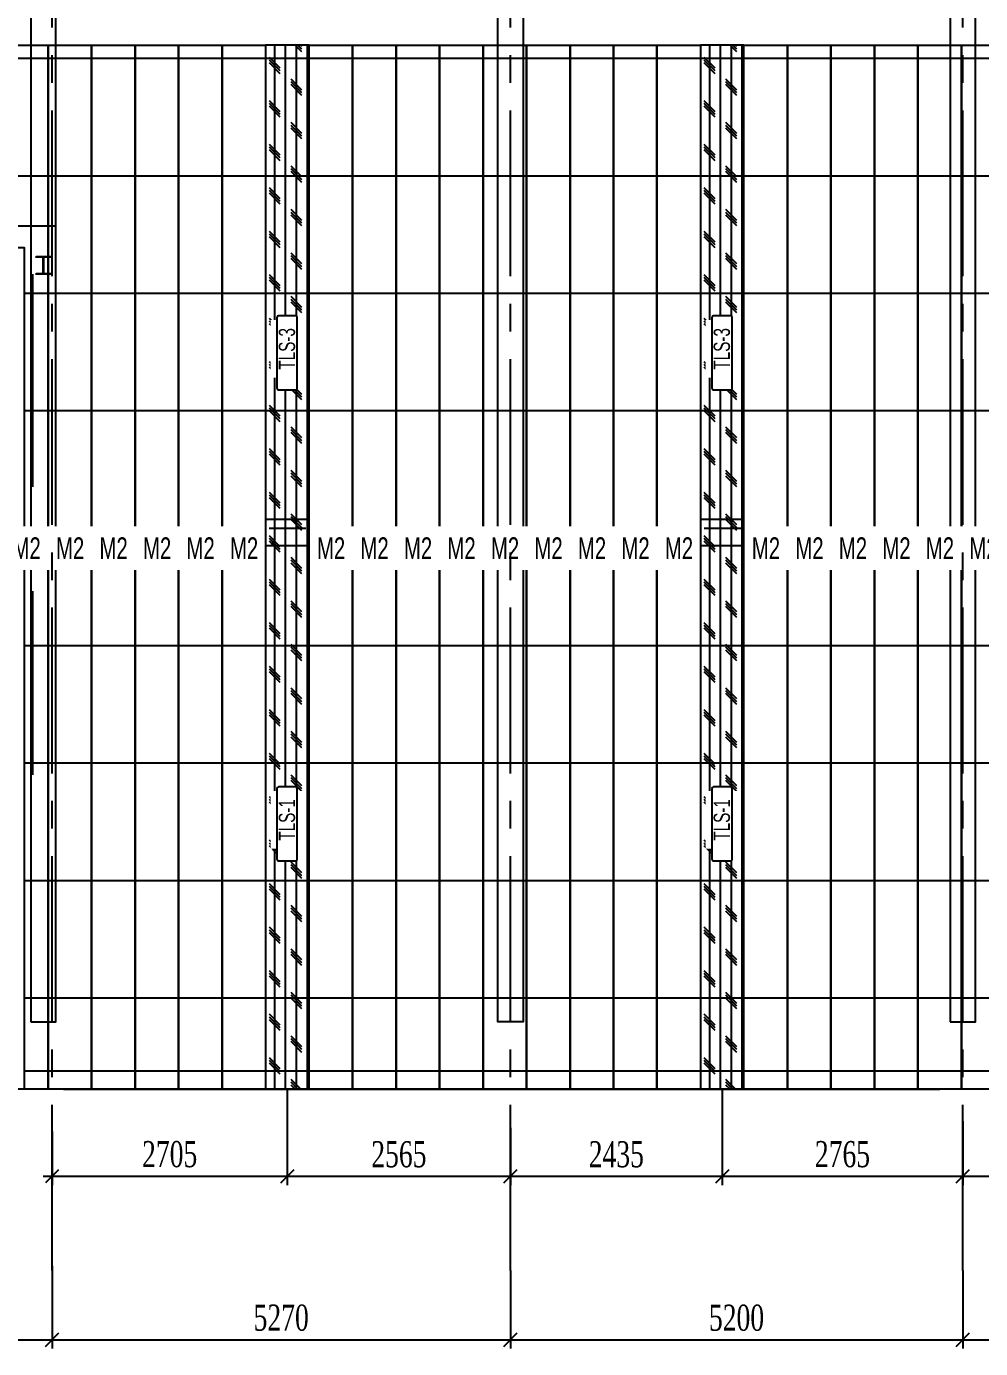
# Model space of a CAD drawing. Header units: inches. Extents: x 315041 to 662841, y -45540 to -35018.
# Drawn here: x 332186.5 to 332296.1, y -36500.8 to -36348.9 of the extents above; entities that cross this region are included whole.
import ezdxf

# ---------------------------------------------------------------- set-up
doc = ezdxf.new("R2010")
doc.units = ezdxf.units.IN
doc.header["$MEASUREMENT"] = 0
doc.linetypes.add('CENTER2', pattern=[28.575, 19.05, -3.175, 3.175, -3.175])
for name, color, linetype in [('2', 2, 'Continuous'), ('6', 6, 'Continuous'), ('8', 8, 'Continuous'), ('flashing', 6, 'Continuous'), ('ROOFING', 4, 'Continuous')]:
    doc.layers.add(name, color=color, linetype=linetype)
doc.styles.add('ST1', font='times.ttf', dxfattribs={"width": 0.7})
doc.styles.add('ST1H', font='vnshxh.shx', dxfattribs={"width": 0.7})
doc.dimstyles.new('100', dxfattribs={"dimtxt": 3, "dimasz": 1.5, "dimexe": 1, "dimexo": 0, "dimgap": 1, "dimtad": 1, "dimdec": 0, "dimlfac": 100, "dimzin": 0, "dimdsep": 46, "dimtxsty": 'ST1', "dimblk": 'OBLIQUE', "dimcen": 1, "dimdle": 1, "dimclrd": 8, "dimclre": 8, "dimclrt": 3, "dimadec": 0, "dimazin": 0, "dimtfac": 1, "dimtdec": 0, "dimtix": 1, "dimtmove": 1, "dimatfit": 3, "dimfxl": 0, "dimtfill": 1, "dimtolj": 1, "dimtzin": 0, "dimlwd": -1, "dimlwe": -1, "dimarcsym": 1})
pattern_1 = [(270, (-160, -72683.0445), (-1.25, -8e-17), []), (135, (-159.375, -72683.6695), (2.499999996, 2.499999996), [1.76776696, -1.76776696]), (135, (-159.375, -72683.982), (2.499999996, 2.499999996), [1.76776696, -1.76776696]), (135, (-159.375, -72684.2945), (2.499999996, 2.499999996), [1.76776696, -1.76776696])]
pattern_2 = [(270, (-210, -72683.0445), (-1.25, -8e-17), []), (135, (-209.375, -72683.6695), (2.499999996, 2.499999996), [1.76776696, -1.76776696]), (135, (-209.375, -72683.982), (2.499999996, 2.499999996), [1.76776696, -1.76776696]), (135, (-209.375, -72684.2945), (2.499999996, 2.499999996), [1.76776696, -1.76776696])]

# ---------------------------------------------------------------- blocks, each defined once
blk = doc.blocks.new('A$C343D357D')
at = {"layer": '2'}
for points in [[(0, 1.62), (1.37, 1.62), (1.37, 1.67), (0, 1.67)], [(0.67, 0.05), (0.71, 0.05), (0.71, 1.62), (0.67, 1.62)], [(0, 0), (1.37, 0), (1.37, 0.05), (0, 0.05)]]:
    blk.add_lwpolyline(points, close=True, dxfattribs=at)
blk = doc.blocks.new('_Oblique')
at = {"color": 0, "linetype": 'ByBlock', "lineweight": -2}
blk.add_line((-0.5, -0.5), (0.5, 0.5), dxfattribs=at)
blk = doc.blocks.new('*D798')
at = {"color": 8, "linetype": 'Continuous', "transparency": 16777216}
for p, q in [((332071.23, -37749.66), (332071.23, -37759.18)), ((332119.53, -37749.66), (332119.53, -37759.18)), ((332070.23, -37758.18), (332120.53, -37758.18))]:
    blk.add_line(p, q, dxfattribs=at)
at = {"layer": 'Defpoints', "color": 0, "transparency": 16777216}
for p in [(332071.23, -37749.66), (332119.53, -37749.66), (332119.53, -37758.18)]:
    blk.add_point(p, dxfattribs=at)
at = {"color": 8, "transparency": 16777216, "xscale": 1.5, "yscale": 1.5, "zscale": 1.5, "rotation": 180}
blk.add_blockref('_Oblique', (332071.23, -37758.18), dxfattribs=at)
at = {"color": 8, "transparency": 16777216, "xscale": 1.5, "yscale": 1.5, "zscale": 1.5}
blk.add_blockref('_Oblique', (332119.53, -37758.18), dxfattribs=at)
at = {"color": 3, "transparency": 16777216, "insert": (332095.38, -37755.66), "char_height": 3, "attachment_point": 5, "style": 'ST1', "bg_fill": 3, "box_fill_scale": 1.25, "bg_fill_color": 256, "bg_fill_true_color": 13158600, "bg_fill_transparency": 0}
blk.add_mtext('\\A1;4830', dxfattribs=at)
blk = doc.blocks.new('*D799')
at = {"color": 8, "linetype": 'Continuous', "transparency": 16777216}
for p, q in [((332119.53, -37749.66), (332119.53, -37759.18)), ((332172.23, -37750.22), (332172.23, -37759.18)), ((332118.53, -37758.18), (332173.23, -37758.18))]:
    blk.add_line(p, q, dxfattribs=at)
at = {"layer": 'Defpoints', "color": 0, "transparency": 16777216}
for p in [(332119.53, -37749.66), (332172.23, -37750.22), (332172.23, -37758.18)]:
    blk.add_point(p, dxfattribs=at)
at = {"color": 8, "transparency": 16777216, "xscale": 1.5, "yscale": 1.5, "zscale": 1.5, "rotation": 180}
blk.add_blockref('_Oblique', (332119.53, -37758.18), dxfattribs=at)
at = {"color": 8, "transparency": 16777216, "xscale": 1.5, "yscale": 1.5, "zscale": 1.5}
blk.add_blockref('_Oblique', (332172.23, -37758.18), dxfattribs=at)
at = {"color": 3, "transparency": 16777216, "insert": (332145.88, -37755.65), "char_height": 3, "attachment_point": 5, "style": 'ST1', "bg_fill": 3, "box_fill_scale": 1.25, "bg_fill_color": 256, "bg_fill_true_color": 13158600, "bg_fill_transparency": 0}
blk.add_mtext('\\A1;5270', dxfattribs=at)
blk = doc.blocks.new('*D800')
at = {"color": 8, "linetype": 'Continuous', "transparency": 16777216}
for p, q in [((332172.23, -37750.22), (332172.23, -37759.18)), ((332224.23, -37750.22), (332224.23, -37759.18)), ((332171.23, -37758.18), (332225.23, -37758.18))]:
    blk.add_line(p, q, dxfattribs=at)
at = {"layer": 'Defpoints', "color": 0, "transparency": 16777216}
for p in [(332172.23, -37750.22), (332224.23, -37750.22), (332224.23, -37758.18)]:
    blk.add_point(p, dxfattribs=at)
at = {"color": 8, "transparency": 16777216, "xscale": 1.5, "yscale": 1.5, "zscale": 1.5, "rotation": 180}
blk.add_blockref('_Oblique', (332172.23, -37758.18), dxfattribs=at)
at = {"color": 8, "transparency": 16777216, "xscale": 1.5, "yscale": 1.5, "zscale": 1.5}
blk.add_blockref('_Oblique', (332224.23, -37758.18), dxfattribs=at)
at = {"color": 3, "transparency": 16777216, "insert": (332198.23, -37755.66), "char_height": 3, "attachment_point": 5, "style": 'ST1', "bg_fill": 3, "box_fill_scale": 1.25, "bg_fill_color": 256, "bg_fill_true_color": 13158600, "bg_fill_transparency": 14992360}
blk.add_mtext('\\A1;5200', dxfattribs=at)
blk = doc.blocks.new('*D801')
at = {"color": 8, "linetype": 'Continuous', "transparency": 16777216}
for p, q in [((332224.23, -37750.22), (332224.23, -37759.18)), ((332276.23, -37750.22), (332276.23, -37759.18)), ((332223.23, -37758.18), (332277.23, -37758.18))]:
    blk.add_line(p, q, dxfattribs=at)
at = {"layer": 'Defpoints', "color": 0, "transparency": 16777216}
for p in [(332224.23, -37750.22), (332276.23, -37750.22), (332276.23, -37758.18)]:
    blk.add_point(p, dxfattribs=at)
at = {"color": 8, "transparency": 16777216, "xscale": 1.5, "yscale": 1.5, "zscale": 1.5, "rotation": 180}
blk.add_blockref('_Oblique', (332224.23, -37758.18), dxfattribs=at)
at = {"color": 8, "transparency": 16777216, "xscale": 1.5, "yscale": 1.5, "zscale": 1.5}
blk.add_blockref('_Oblique', (332276.23, -37758.18), dxfattribs=at)
at = {"color": 3, "transparency": 16777216, "insert": (332250.23, -37755.66), "char_height": 3, "attachment_point": 5, "style": 'ST1', "bg_fill": 3, "box_fill_scale": 1.25, "bg_fill_color": 256, "bg_fill_true_color": 13158600, "bg_fill_transparency": 0}
blk.add_mtext('\\A1;5200', dxfattribs=at)
blk = doc.blocks.new('*D826')
at = {"color": 8, "linetype": 'Continuous', "transparency": 16777216}
for p, q in [((332216.44, -36471.02), (332216.44, -36482.04)), ((332189.39, -36475.88), (332189.39, -36482.04)), ((332188.39, -36481.04), (332217.44, -36481.04))]:
    blk.add_line(p, q, dxfattribs=at)
at = {"layer": 'Defpoints', "color": 0, "transparency": 16777216}
for p in [(332216.44, -36471.02), (332189.39, -36475.88), (332216.44, -36481.04)]:
    blk.add_point(p, dxfattribs=at)
at = {"color": 8, "transparency": 16777216, "xscale": 1.5, "yscale": 1.5, "zscale": 1.5, "rotation": 180}
blk.add_blockref('_Oblique', (332189.39, -36481.04), dxfattribs=at)
at = {"color": 8, "transparency": 16777216, "xscale": 1.5, "yscale": 1.5, "zscale": 1.5}
blk.add_blockref('_Oblique', (332216.44, -36481.04), dxfattribs=at)
at = {"color": 3, "transparency": 16777216, "insert": (332202.92, -36478.51), "char_height": 3, "attachment_point": 5, "style": 'ST1', "bg_fill": 3, "box_fill_scale": 1.25, "bg_fill_color": 256, "bg_fill_true_color": 13158600, "bg_fill_transparency": 11361772}
blk.add_mtext('\\A1;2705', dxfattribs=at)
blk = doc.blocks.new('*D827')
at = {"color": 8, "linetype": 'Continuous', "transparency": 16777216}
for p, q in [((332216.44, -36471.02), (332216.44, -36482.04)), ((332242.09, -36475.45), (332242.09, -36482.04)), ((332215.44, -36481.04), (332243.09, -36481.04))]:
    blk.add_line(p, q, dxfattribs=at)
at = {"layer": 'Defpoints', "color": 0, "transparency": 16777216}
for p in [(332216.44, -36471.02), (332242.09, -36475.45), (332242.09, -36481.04)]:
    blk.add_point(p, dxfattribs=at)
at = {"color": 8, "transparency": 16777216, "xscale": 1.5, "yscale": 1.5, "zscale": 1.5, "rotation": 180}
blk.add_blockref('_Oblique', (332216.44, -36481.04), dxfattribs=at)
at = {"color": 8, "transparency": 16777216, "xscale": 1.5, "yscale": 1.5, "zscale": 1.5}
blk.add_blockref('_Oblique', (332242.09, -36481.04), dxfattribs=at)
at = {"color": 3, "transparency": 16777216, "insert": (332229.27, -36478.52), "char_height": 3, "attachment_point": 5, "style": 'ST1', "bg_fill": 3, "box_fill_scale": 1.25, "bg_fill_color": 256, "bg_fill_true_color": 13158600, "bg_fill_transparency": 1019152}
blk.add_mtext('\\A1;2565', dxfattribs=at)
blk = doc.blocks.new('*D828')
at = {"color": 8, "linetype": 'Continuous', "transparency": 16777216}
for p, q in [((332266.44, -36471.02), (332266.44, -36482.04)), ((332242.09, -36475.45), (332242.09, -36482.04)), ((332241.09, -36481.04), (332267.44, -36481.04))]:
    blk.add_line(p, q, dxfattribs=at)
at = {"layer": 'Defpoints', "color": 0, "transparency": 16777216}
for p in [(332266.44, -36471.02), (332242.09, -36475.45), (332266.44, -36481.04)]:
    blk.add_point(p, dxfattribs=at)
at = {"color": 8, "transparency": 16777216, "xscale": 1.5, "yscale": 1.5, "zscale": 1.5, "rotation": 180}
blk.add_blockref('_Oblique', (332242.09, -36481.04), dxfattribs=at)
at = {"color": 8, "transparency": 16777216, "xscale": 1.5, "yscale": 1.5, "zscale": 1.5}
blk.add_blockref('_Oblique', (332266.44, -36481.04), dxfattribs=at)
at = {"color": 3, "transparency": 16777216, "insert": (332254.27, -36478.52), "char_height": 3, "attachment_point": 5, "style": 'ST1', "bg_fill": 3, "box_fill_scale": 1.25, "bg_fill_color": 256, "bg_fill_true_color": 13158600, "bg_fill_transparency": 11361772}
blk.add_mtext('\\A1;2435', dxfattribs=at)
blk = doc.blocks.new('*D829')
at = {"color": 8, "linetype": 'Continuous', "transparency": 16777216}
for p, q in [((332266.44, -36471.02), (332266.44, -36482.04)), ((332294.09, -36474.69), (332294.09, -36482.04)), ((332265.44, -36481.04), (332295.09, -36481.04))]:
    blk.add_line(p, q, dxfattribs=at)
at = {"layer": 'Defpoints', "color": 0, "transparency": 16777216}
for p in [(332266.44, -36471.02), (332294.09, -36474.69), (332294.09, -36481.04)]:
    blk.add_point(p, dxfattribs=at)
at = {"color": 8, "transparency": 16777216, "xscale": 1.5, "yscale": 1.5, "zscale": 1.5, "rotation": 180}
blk.add_blockref('_Oblique', (332266.44, -36481.04), dxfattribs=at)
at = {"color": 8, "transparency": 16777216, "xscale": 1.5, "yscale": 1.5, "zscale": 1.5}
blk.add_blockref('_Oblique', (332294.09, -36481.04), dxfattribs=at)
at = {"color": 3, "transparency": 16777216, "insert": (332280.27, -36478.51), "char_height": 3, "attachment_point": 5, "style": 'ST1', "bg_fill": 3, "box_fill_scale": 1.25, "bg_fill_color": 256, "bg_fill_true_color": 13158600, "bg_fill_transparency": 5636142}
blk.add_mtext('\\A1;2765', dxfattribs=at)
blk = doc.blocks.new('*D830')
at = {"color": 8, "linetype": 'Continuous', "transparency": 16777216}
for p, q in [((332321.44, -36471.02), (332321.44, -36482.04)), ((332294.09, -36474.69), (332294.09, -36482.04)), ((332293.09, -36481.04), (332322.44, -36481.04))]:
    blk.add_line(p, q, dxfattribs=at)
at = {"layer": 'Defpoints', "color": 0, "transparency": 16777216}
for p in [(332321.44, -36471.02), (332294.09, -36474.69), (332321.44, -36481.04)]:
    blk.add_point(p, dxfattribs=at)
at = {"color": 8, "transparency": 16777216, "xscale": 1.5, "yscale": 1.5, "zscale": 1.5, "rotation": 180}
blk.add_blockref('_Oblique', (332294.09, -36481.04), dxfattribs=at)
at = {"color": 8, "transparency": 16777216, "xscale": 1.5, "yscale": 1.5, "zscale": 1.5}
blk.add_blockref('_Oblique', (332321.44, -36481.04), dxfattribs=at)
at = {"color": 3, "transparency": 16777216, "insert": (332307.77, -36478.51), "char_height": 3, "attachment_point": 5, "style": 'ST1', "bg_fill": 3, "box_fill_scale": 1.25, "bg_fill_color": 256, "bg_fill_true_color": 13158600, "bg_fill_transparency": 11361772}
blk.add_mtext('\\A1;2735', dxfattribs=at)
blk = doc.blocks.new('A$C66BB428B')
at = {"color": 8}
blk.add_lwpolyline([(91.871, 149.198), (91.871, 314.498), (456.171, 314.498), (456.171, 52.5), (188.471, 52.5), (188.471, 149.198)], close=True, dxfattribs=at)
at = {"layer": '2', "color": 8}
for points in [[(189.171, 60.25), (192.071, 60.25), (192.071, 303.748), (189.171, 303.748)], [(242.871, 303.748), (245.771, 303.748), (245.771, 60.25), (242.871, 60.25)], [(294.871, 60.25), (297.771, 60.25), (297.771, 303.748), (294.871, 303.748)]]:
    blk.add_lwpolyline(points, close=True, dxfattribs=at)
at = {"layer": '6', "color": 8}
for p, q in [((91.871, 170.998), (456.171, 170.998)), ((91.871, 157.498), (456.171, 157.498)), ((91.871, 151.748), (192.071, 151.748)), ((188.471, 143.998), (456.171, 143.998)), ((188.471, 130.498), (456.171, 130.498)), ((188.471, 116.998), (456.171, 116.998)), ((188.571, 103.498), (456.171, 103.498)), ((188.471, 89.998), (456.171, 89.998)), ((188.471, 76.498), (456.171, 76.498)), ((188.471, 62.998), (456.171, 62.998)), ((188.471, 54.598), (456.171, 54.598))]:
    blk.add_line(p, q, dxfattribs=at)
at = {"layer": '8', "color": 8}
for points in [[(189.371, 146.198), (189.371, 121.748)], [(189.371, 109.748), (189.371, 88.623)], [(192.92, 52.5), (246.971, 52.5), (293.671, 52.5)]]:
    blk.add_lwpolyline(points, dxfattribs=at)
at = {"layer": '2', "color": 8, "xscale": -1.200000000011642, "yscale": 1.19999999999709, "zscale": 1.2, "rotation": 180}
blk.add_blockref('A$C343D357D', (189.796, 148.195), dxfattribs=at)
at = {"color": 8}
dim = blk.add_linear_dim(base=(191.62, 23.681), p1=(143.32, 32.202), p2=(191.62, 32.202), dimstyle='100', dxfattribs=at)
dim.commit()
dim.dimension.update_dxf_attribs({"geometry": '*D798', "text_midpoint": (167.47, 26.207), "insert": (-331927.914, 37781.865)})
dim = blk.add_linear_dim(base=(244.321, 23.681), p1=(191.62, 32.202), p2=(244.321, 31.648), dimstyle='100', dxfattribs=at)
dim.commit()
dim.dimension.update_dxf_attribs({"geometry": '*D799', "text_midpoint": (217.971, 26.211), "insert": (-331927.914, 37781.865)})
dim = blk.add_linear_dim(base=(296.321, 23.681), p1=(244.321, 31.648), p2=(296.321, 31.648), dimstyle='100', dxfattribs=at)
dim.commit()
dim.dimension.update_dxf_attribs({"geometry": '*D800', "text_midpoint": (270.321, 26.207), "insert": (-331927.914, 37781.865)})
dim = blk.add_linear_dim(base=(348.321, 23.681), p1=(296.321, 31.648), p2=(348.321, 31.648), dimstyle='100', dxfattribs=at)
dim.commit()
dim.dimension.update_dxf_attribs({"geometry": '*D801', "text_midpoint": (322.321, 26.207), "insert": (-331927.914, 37781.865)})

msp = doc.modelspace()

# ---------------------------------------------------------------- block references
at = {"color": 9}
msp.add_blockref('A$C66BB428B', (331997.7735, -36523.5197), dxfattribs=at)

# ---------------------------------------------------------------- next in the draw order: linework, layer by layer
at = {"layer": 'flashing', "color": 4}
for points in [[(332208.9444, -36351.0197), (332213.9444, -36351.0197), (332213.9444, -36471.0197), (332208.9444, -36471.0197)], [(332258.9444, -36351.0197), (332263.9444, -36351.0197), (332263.9444, -36471.0197), (332258.9444, -36471.0197)], [(332293.9444, -36351.0197), (332298.9444, -36351.0197), (332298.9444, -36471.0197), (332293.9444, -36471.0197)]]:
    msp.add_lwpolyline(points, close=True, dxfattribs=at)

# ---------------------------------------------------------------- next in the draw order: texts
at = {"layer": 'flashing', "color": 4, "char_height": 2.5, "attachment_point": 5, "style": 'ST1H', "bg_fill": 2}
for insert in [(332211.4728, -36408.8413), (332261.4728, -36408.8413), (332296.4728, -36408.8413)]:
    msp.add_mtext('\\A1;m2', dxfattribs=dict(at, insert=insert))

# ---------------------------------------------------------------- next in the draw order: linework, layer by layer
at = {"layer": 'flashing', "color": 4}
for points in [[(332203.9444, -36351.0197), (332208.9444, -36351.0197), (332208.9444, -36471.0197), (332203.9444, -36471.0197)], [(332253.9444, -36351.0197), (332258.9444, -36351.0197), (332258.9444, -36471.0197), (332253.9444, -36471.0197)], [(332288.9444, -36351.0197), (332293.9444, -36351.0197), (332293.9444, -36471.0197), (332288.9444, -36471.0197)]]:
    msp.add_lwpolyline(points, close=True, dxfattribs=at)

# ---------------------------------------------------------------- next in the draw order: texts
at = {"layer": 'flashing', "color": 4, "char_height": 2.5, "attachment_point": 5, "style": 'ST1H', "bg_fill": 2}
for insert in [(332206.4728, -36408.8413), (332256.4728, -36408.8413), (332291.4728, -36408.8413)]:
    msp.add_mtext('\\A1;m2', dxfattribs=dict(at, insert=insert))

# ---------------------------------------------------------------- next in the draw order: linework, layer by layer
at = {"color": 8, "linetype": 'CENTER2'}
msp.add_line((332294.0942, -36491.872), (332294.0942, -36201.7809), dxfattribs=at)
at = {"layer": 'flashing', "color": 4}
for points in [[(332198.9444, -36351.0197), (332203.9444, -36351.0197), (332203.9444, -36471.0197), (332198.9444, -36471.0197)], [(332248.9444, -36351.0197), (332253.9444, -36351.0197), (332253.9444, -36471.0197), (332248.9444, -36471.0197)], [(332283.9444, -36351.0197), (332288.9444, -36351.0197), (332288.9444, -36471.0197), (332283.9444, -36471.0197)]]:
    msp.add_lwpolyline(points, close=True, dxfattribs=at)

# ---------------------------------------------------------------- next in the draw order: texts
at = {"layer": 'flashing', "color": 4, "char_height": 2.5, "attachment_point": 5, "style": 'ST1H', "bg_fill": 2}
for insert in [(332201.4728, -36408.8413), (332251.4728, -36408.8413), (332286.4728, -36408.8413)]:
    msp.add_mtext('\\A1;m2', dxfattribs=dict(at, insert=insert))

# ---------------------------------------------------------------- next in the draw order: linework, layer by layer
at = {"layer": 'flashing', "color": 4}
for points in [[(332193.9444, -36351.0197), (332198.9444, -36351.0197), (332198.9444, -36471.0197), (332193.9444, -36471.0197)], [(332243.9444, -36351.0197), (332248.9444, -36351.0197), (332248.9444, -36471.0197), (332243.9444, -36471.0197)], [(332278.9444, -36351.0197), (332283.9444, -36351.0197), (332283.9444, -36471.0197), (332278.9444, -36471.0197)]]:
    msp.add_lwpolyline(points, close=True, dxfattribs=at)

# ---------------------------------------------------------------- next in the draw order: texts
at = {"layer": 'flashing', "color": 4, "char_height": 2.5, "attachment_point": 5, "style": 'ST1H', "bg_fill": 2}
for insert in [(332196.4728, -36408.8413), (332246.4728, -36408.8413), (332281.4728, -36408.8413)]:
    msp.add_mtext('\\A1;m2', dxfattribs=dict(at, insert=insert))

# ---------------------------------------------------------------- next in the draw order: linework, layer by layer
at = {"layer": 'flashing', "color": 4}
for points in [[(332188.9444, -36351.0197), (332193.9444, -36351.0197), (332193.9444, -36471.0197), (332188.9444, -36471.0197)], [(332238.9444, -36351.0197), (332243.9444, -36351.0197), (332243.9444, -36471.0197), (332238.9444, -36471.0197)], [(332273.9444, -36351.0197), (332278.9444, -36351.0197), (332278.9444, -36471.0197), (332273.9444, -36471.0197)]]:
    msp.add_lwpolyline(points, close=True, dxfattribs=at)

# ---------------------------------------------------------------- next in the draw order: texts
at = {"layer": 'flashing', "color": 4, "char_height": 2.5, "attachment_point": 5, "style": 'ST1H', "bg_fill": 2}
for insert in [(332191.4728, -36408.8413), (332241.4728, -36408.8413), (332276.4728, -36408.8413)]:
    msp.add_mtext('\\A1;m2', dxfattribs=dict(at, insert=insert))

# ---------------------------------------------------------------- next in the draw order: linework, layer by layer
at = {"color": 8, "linetype": 'CENTER2'}
msp.add_line((332242.0942, -36491.872), (332242.0942, -36201.7809), dxfattribs=at)
at = {"layer": 'flashing', "color": 4}
for points in [[(332183.9444, -36351.0197), (332188.9444, -36351.0197), (332188.9444, -36471.0197), (332183.9444, -36471.0197)], [(332233.9444, -36351.0197), (332238.9444, -36351.0197), (332238.9444, -36471.0197), (332233.9444, -36471.0197)], [(332268.9444, -36351.0197), (332273.9444, -36351.0197), (332273.9444, -36471.0197), (332268.9444, -36471.0197)]]:
    msp.add_lwpolyline(points, close=True, dxfattribs=at)

# ---------------------------------------------------------------- next in the draw order: texts
at = {"layer": 'flashing', "color": 4, "char_height": 2.5, "attachment_point": 5, "style": 'ST1H', "bg_fill": 2}
for insert in [(332186.4728, -36408.8413), (332236.4728, -36408.8413), (332271.4728, -36408.8413)]:
    msp.add_mtext('\\A1;m2', dxfattribs=dict(at, insert=insert))

# ---------------------------------------------------------------- next in the draw order: hatches: boundary and pattern name
at = {"layer": 'ROOFING', "true_color": 0xcae01f}
h = msp.add_hatch(dxfattribs=at)
h.set_pattern_fill('CORK', color=52, scale=10, angle=90, style=0)
h.set_pattern_definition(pattern_1)
h.paths.add_polyline_path([(332263.9444, -36408.5222), (332268.9444, -36408.5222), (332268.9444, -36351.0222), (332263.9444, -36351.0222)])
h.paths.add_polyline_path([(332265.2556, -36390.4524, 0.41421356), (332265.4431, -36390.6399), (332267.4068, -36390.6399, 0.41421356), (332267.5943, -36390.4524), (332267.5943, -36382.316, 0.41421356), (332267.4068, -36382.1285), (332265.4431, -36382.1285, 0.41421356), (332265.2556, -36382.316)], flags=16)

# ---------------------------------------------------------------- next in the draw order: linework, layer by layer
at = {"color": 8, "linetype": 'CENTER2'}
msp.add_line((332189.394, -36491.872), (332189.394, -36201.7809), dxfattribs=at)
at = {"layer": 'flashing', "color": 4}
msp.add_lwpolyline([(332228.9444, -36351.0197), (332233.9444, -36351.0197), (332233.9444, -36471.0197), (332228.9444, -36471.0197)], close=True, dxfattribs=at)
at = {"layer": 'ROOFING', "color": 52, "true_color": 0xcae01f}
msp.add_lwpolyline([(332263.9444, -36408.5222), (332268.9444, -36408.5222), (332268.9444, -36351.0222), (332263.9444, -36351.0222)], close=True, dxfattribs=at)

# ---------------------------------------------------------------- next in the draw order: texts
at = {"layer": 'flashing', "color": 4, "insert": (332231.4728, -36408.8413), "char_height": 2.5, "attachment_point": 5, "style": 'ST1H', "bg_fill": 2}
msp.add_mtext('\\A1;m2', dxfattribs=at)
at = {"layer": 'ROOFING', "color": 1, "true_color": 0xfb040c, "insert": (332266.4099, -36385.9223), "char_height": 1.875, "attachment_point": 5, "rotation": 90, "style": 'ST1H', "bg_fill": 2}
msp.add_mtext('\\A1;tls-3', dxfattribs=at)

# ---------------------------------------------------------------- next in the draw order: dimensions: what is measured, and where the dimension line sits
at = {"color": 9}
dim = msp.add_linear_dim(base=(332216.4444, -36481.0438), p1=(332189.394, -36475.8763), p2=(332216.4444, -36471.0197), dimstyle='100', dxfattribs=at)
dim.commit()
dim.dimension.update_dxf_attribs({"geometry": '*D826', "text_midpoint": (332202.9192, -36478.5135)})

# ---------------------------------------------------------------- next in the draw order: linework, layer by layer
at = {"layer": 'flashing', "color": 4}
msp.add_lwpolyline([(332223.9444, -36351.0197), (332228.9444, -36351.0197), (332228.9444, -36471.0197), (332223.9444, -36471.0197)], close=True, dxfattribs=at)
at = {"layer": 'ROOFING', "color": 1, "true_color": 0xfb040c}
msp.add_lwpolyline([(332265.2556, -36382.316), (332265.2556, -36390.4524, 0.41421356), (332265.4431, -36390.6399), (332267.4068, -36390.6399, 0.41421356), (332267.5943, -36390.4524), (332267.5943, -36382.316, 0.41421356), (332267.4068, -36382.1285), (332265.4431, -36382.1285, 0.41421356)], format="xyb", close=True, dxfattribs=at)

# ---------------------------------------------------------------- next in the draw order: texts
at = {"layer": 'flashing', "color": 4, "insert": (332226.4728, -36408.8413), "char_height": 2.5, "attachment_point": 5, "style": 'ST1H', "bg_fill": 2}
msp.add_mtext('\\A1;m2', dxfattribs=at)

# ---------------------------------------------------------------- next in the draw order: linework, layer by layer
at = {"layer": 'flashing', "color": 4}
msp.add_lwpolyline([(332218.9444, -36351.0197), (332223.9444, -36351.0197), (332223.9444, -36471.0197), (332218.9444, -36471.0197)], close=True, dxfattribs=at)

# ---------------------------------------------------------------- next in the draw order: texts
at = {"layer": 'flashing', "color": 4, "insert": (332221.4728, -36408.8413), "char_height": 2.5, "attachment_point": 5, "style": 'ST1H', "bg_fill": 2}
msp.add_mtext('\\A1;m2', dxfattribs=at)

# ---------------------------------------------------------------- next in the draw order: dimensions: what is measured, and where the dimension line sits
at = {"color": 9}
dim = msp.add_linear_dim(base=(332242.0942, -36481.0438), p1=(332216.4444, -36471.0197), p2=(332242.0942, -36475.4476), dimstyle='100', dxfattribs=at)
dim.commit()
dim.dimension.update_dxf_attribs({"geometry": '*D827', "text_midpoint": (332229.2693, -36478.5178)})

# ---------------------------------------------------------------- next in the draw order: hatches: boundary and pattern name
at = {"layer": 'ROOFING', "true_color": 0xcae01f}
h = msp.add_hatch(dxfattribs=at)
h.set_pattern_fill('CORK', color=52, scale=10, angle=90, style=0)
h.set_pattern_definition(pattern_2)
h.paths.add_polyline_path([(332213.9444, -36408.5222), (332218.9444, -36408.5222), (332218.9444, -36351.0222), (332213.9444, -36351.0222)])
h.paths.add_polyline_path([(332215.2556, -36390.4524, 0.41421356), (332215.4431, -36390.6399), (332217.4068, -36390.6399, 0.41421356), (332217.5943, -36390.4524), (332217.5943, -36382.316, 0.41421356), (332217.4068, -36382.1285), (332215.4431, -36382.1285, 0.41421356), (332215.2556, -36382.316)], flags=16)
h = msp.add_hatch(dxfattribs=at)
h.set_pattern_fill('CORK', color=52, scale=10, angle=90, style=0)
h.set_pattern_definition(pattern_2)
h.paths.add_polyline_path([(332213.9444, -36471.0222), (332218.9444, -36471.0222), (332218.9444, -36405.5222), (332213.9444, -36405.5222)])
h.paths.add_polyline_path([(332215.2556, -36444.5981, 0.41421356), (332215.4431, -36444.7856), (332217.4068, -36444.7856, 0.41421356), (332217.5943, -36444.5981), (332217.5943, -36436.4617, 0.41421356), (332217.4068, -36436.2742), (332215.4431, -36436.2742, 0.41421356), (332215.2556, -36436.4617)], flags=16)

# ---------------------------------------------------------------- next in the draw order: linework, layer by layer
at = {"layer": 'ROOFING', "color": 52, "true_color": 0xcae01f}
for points in [[(332213.9444, -36408.5222), (332218.9444, -36408.5222), (332218.9444, -36351.0222), (332213.9444, -36351.0222)], [(332213.9444, -36471.0222), (332218.9444, -36471.0222), (332218.9444, -36405.5222), (332213.9444, -36405.5222)]]:
    msp.add_lwpolyline(points, close=True, dxfattribs=at)

# ---------------------------------------------------------------- next in the draw order: dimensions: what is measured, and where the dimension line sits
at = {"color": 9}
dim = msp.add_linear_dim(base=(332266.4444, -36481.0438), p1=(332242.0942, -36475.4476), p2=(332266.4444, -36471.0197), dimstyle='100', dxfattribs=at)
dim.commit()
dim.dimension.update_dxf_attribs({"geometry": '*D828', "text_midpoint": (332254.2693, -36478.5178)})

# ---------------------------------------------------------------- next in the draw order: texts
at = {"layer": 'ROOFING', "color": 1, "true_color": 0xfb040c, "char_height": 1.875, "attachment_point": 5, "rotation": 90, "style": 'ST1H', "bg_fill": 2}
for s, insert in [('\\A1;tls-3', (332216.4099, -36385.9223)), ('\\A1;tls-1', (332216.4099, -36440.0679))]:
    msp.add_mtext(s, dxfattribs=dict(at, insert=insert))

# ---------------------------------------------------------------- next in the draw order: dimensions: what is measured, and where the dimension line sits
at = {"color": 9}
dim = msp.add_linear_dim(base=(332294.0942, -36481.0438), p1=(332266.4444, -36471.0197), p2=(332294.0942, -36474.6903), dimstyle='100', dxfattribs=at)
dim.commit()
dim.dimension.update_dxf_attribs({"geometry": '*D829', "text_midpoint": (332280.2693, -36478.5135)})

# ---------------------------------------------------------------- next in the draw order: hatches: boundary and pattern name
at = {"layer": 'ROOFING', "true_color": 0xcae01f}
h = msp.add_hatch(dxfattribs=at)
h.set_pattern_fill('CORK', color=52, scale=10, angle=90, style=0)
h.set_pattern_definition(pattern_1)
h.paths.add_polyline_path([(332263.9444, -36471.0222), (332268.9444, -36471.0222), (332268.9444, -36405.5222), (332263.9444, -36405.5222)])
h.paths.add_polyline_path([(332265.2556, -36444.5981, 0.41421356), (332265.4431, -36444.7856), (332267.4068, -36444.7856, 0.41421356), (332267.5943, -36444.5981), (332267.5943, -36436.4617, 0.41421356), (332267.4068, -36436.2742), (332265.4431, -36436.2742, 0.41421356), (332265.2556, -36436.4617)], flags=16)

# ---------------------------------------------------------------- next in the draw order: linework, layer by layer
at = {"layer": 'ROOFING', "color": 1, "true_color": 0xfb040c}
for points in [[(332215.2556, -36382.316), (332215.2556, -36390.4524, 0.41421356), (332215.4431, -36390.6399), (332217.4068, -36390.6399, 0.41421356), (332217.5943, -36390.4524), (332217.5943, -36382.316, 0.41421356), (332217.4068, -36382.1285), (332215.4431, -36382.1285, 0.41421356)], [(332215.2556, -36436.4617), (332215.2556, -36444.5981, 0.41421356), (332215.4431, -36444.7856), (332217.4068, -36444.7856, 0.41421356), (332217.5943, -36444.5981), (332217.5943, -36436.4617, 0.41421356), (332217.4068, -36436.2742), (332215.4431, -36436.2742, 0.41421356)]]:
    msp.add_lwpolyline(points, format="xyb", close=True, dxfattribs=at)
at = {"layer": 'ROOFING', "color": 52, "true_color": 0xcae01f}
msp.add_lwpolyline([(332263.9444, -36471.0222), (332268.9444, -36471.0222), (332268.9444, -36405.5222), (332263.9444, -36405.5222)], close=True, dxfattribs=at)

# ---------------------------------------------------------------- next in the draw order: dimensions: what is measured, and where the dimension line sits
at = {"color": 9}
dim = msp.add_linear_dim(base=(332321.4444, -36481.0438), p1=(332294.0942, -36474.6903), p2=(332321.4444, -36471.0197), dimstyle='100', dxfattribs=at)
dim.commit()
dim.dimension.update_dxf_attribs({"geometry": '*D830', "text_midpoint": (332307.7693, -36478.5135)})

# ---------------------------------------------------------------- next in the draw order: texts
at = {"layer": 'ROOFING', "color": 1, "true_color": 0xfb040c, "insert": (332266.4099, -36440.0679), "char_height": 1.875, "attachment_point": 5, "rotation": 90, "style": 'ST1H', "bg_fill": 2}
msp.add_mtext('\\A1;tls-1', dxfattribs=at)

# ---------------------------------------------------------------- next in the draw order: linework, layer by layer
at = {"layer": 'ROOFING', "color": 1, "true_color": 0xfb040c}
msp.add_lwpolyline([(332265.2556, -36436.4617), (332265.2556, -36444.5981, 0.41421356), (332265.4431, -36444.7856), (332267.4068, -36444.7856, 0.41421356), (332267.5943, -36444.5981), (332267.5943, -36436.4617, 0.41421356), (332267.4068, -36436.2742), (332265.4431, -36436.2742, 0.41421356)], format="xyb", close=True, dxfattribs=at)

doc.saveas('drawing.dxf')
